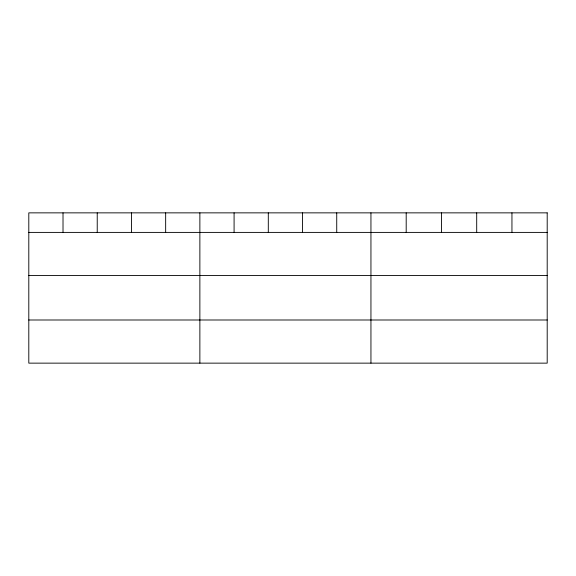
<?xml version="1.0" encoding="UTF-8"?>
<svg xmlns="http://www.w3.org/2000/svg" width="576" height="576" viewBox="0 0 576 576"><rect width="100%" height="100%" fill="white"/><g stroke="black" fill="none" stroke-linecap="round" stroke-linejoin="round"><path stroke-width="0.86" d="M28.8 232.402L547.2 232.402M28.8 275.544L547.2 275.544M28.8 319.997L547.2 319.997M511.949 212.861L511.949 232.402M476.698 212.861L476.698 232.402M441.446 212.861L441.446 232.402M406.195 212.861L406.195 232.402M370.944 212.861L370.944 363.139M336.73 212.861L336.73 232.402M302.515 212.861L302.515 232.402M268.301 212.861L268.301 232.402M234.086 212.861L234.086 232.402M199.872 212.861L199.872 363.139M165.658 212.861L165.658 232.402M131.443 212.861L131.443 232.402M97.229 212.861L97.229 232.402M63.014 212.861L63.014 232.402M547.2 212.861L28.8 212.861L28.8 363.139L547.2 363.139L547.2 212.861"/></g></svg>
